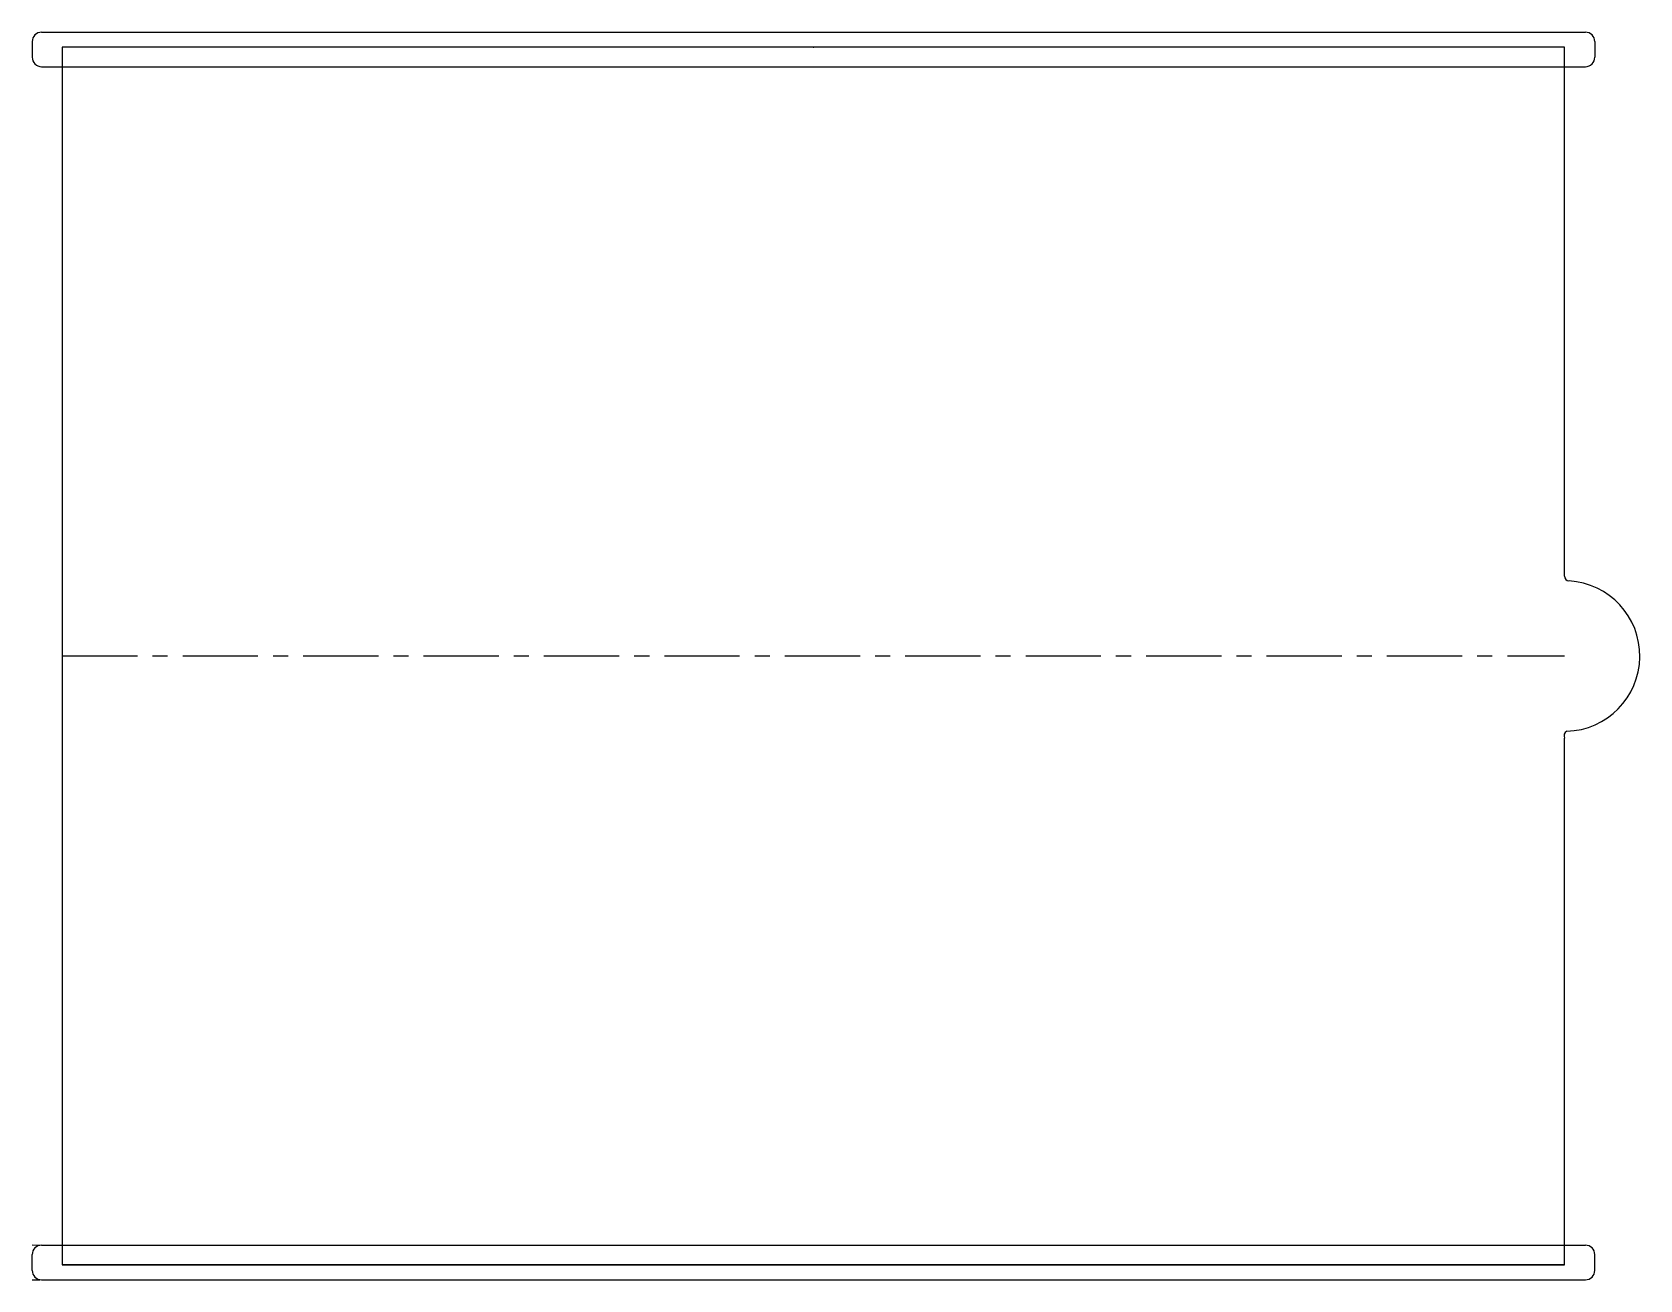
# Model space of a CAD drawing. Extents: x -10.2 to 0.5, y -0.1 to 8.2.
import ezdxf

# ---------------------------------------------------------------- set-up
doc = ezdxf.new("R2010")
doc.units = 0
doc.header["$PDSIZE"] = -1
doc.linetypes.add('CENTERX2', pattern=[0.8, 0.5, -0.1, 0.1, -0.1])
doc.layers.get('0').update_dxf_attribs({"linetype": 'CONTINUOUS'})

msp = doc.modelspace()

# ---------------------------------------------------------------- linework, layer by layer
at = {"color": 7, "linetype": 'CONTINUOUS'}
for p, q in [((-10.18, 8.127), (-10.18, 8.023)), ((-10.117, 8.19), (0.138, 8.19)), ((0.2, 8.127), (0.2, 8.023)), ((-9.98, 8.09), (-9.98, 0)), ((0, 8.09), (-9.98, 8.09)), ((0, 4.575), (0, 8.09)), ((-10.117, 7.96), (0.138, 7.96)), ((0, 0), (0, 3.5)), ((-10.117, 0.13), (0.138, 0.13)), ((-10.18, -0.037), (-10.18, 0.068)), ((-9.98, 0), (0, 0)), ((0, 0), (-9.98, 0)), ((0.2, -0.037), (0.2, 0.068)), ((-10.117, -0.1), (0.138, -0.1))]:
    msp.add_line(p, q, dxfattribs=at)
at = {"color": 7, "linetype": 'CENTERX2'}
for p, q in [((-9.98, 4.045), (0, 4.045)), ((-9.98, 0.125), (-10.18, 0.13)), ((-10.18, -0.1), (-10.13, -0.099))]:
    msp.add_line(p, q, dxfattribs=at)
at = {"color": 7, "linetype": 'CONTINUOUS'}
for centre, radius, start, end in [((-10.117, 8.127), 0.0625, 90, 180), ((0.138, 8.127), 0.0625, 0, 90), ((-10.117, 8.023), 0.0625, 180, 270), ((0.138, 8.023), 0.0625, 270, 0), ((0.031, 4.575), 0.0313, 180, 266.6277), ((0, 4.045), 0.5, 271.7047, 86.6277), ((0.031, 3.515), 0.0347, 118.1921, 205.641), ((-10.117, 0.068), 0.0625, 90, 180), ((0.138, 0.068), 0.0625, 0, 90), ((-10.117, -0.037), 0.0625, 180, 270), ((0.138, -0.037), 0.0625, 270, 0)]:
    msp.add_arc(centre, radius, start, end, dxfattribs=at)
for p in [(-4.99, 8.09), (-4.99, 0)]:
    msp.add_point(p, dxfattribs=at)

doc.saveas('drawing.dxf')
